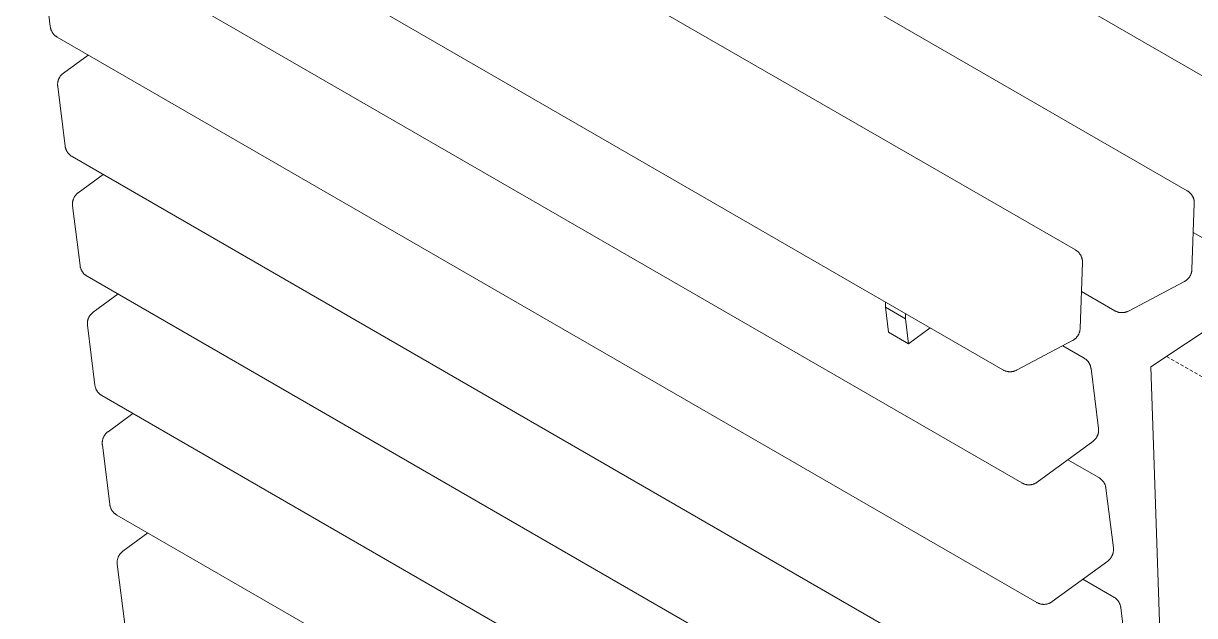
# Model space of a CAD drawing. Header units: millimetres. Extents: x -62 to 2493, y 278 to 1866.
# Drawn here: x 1763.2 to 2177.4, y 1330.4 to 1540 of the extents above; entities that cross this region are included whole.
import ezdxf

# ---------------------------------------------------------------- set-up
doc = ezdxf.new("R2010")
doc.units = ezdxf.units.MM
doc.linetypes.add('HIDDEN', pattern=[1.905, 1.27, -0.635])
doc.layers.add('ZANO_R', color=7, linetype='Continuous', lineweight=0)
doc.layers.add('ZANO_R_przerywana', color=7, linetype='HIDDEN', lineweight=0)

msp = doc.modelspace()

# ---------------------------------------------------------------- linework, layer by layer
at = {"layer": 'ZANO_R'}
for p, q in [((1867.92, 1701.68), (2214.4, 1501.64)), ((1828.36, 1680.77), (2174.84, 1480.73)), ((1788.79, 1659.86), (2135.28, 1459.82)), ((2109.66, 1417.38), (1763.18, 1617.42)), ((2116.35, 1377.35), (1769.87, 1577.4)), ((1772.67, 1538.83), (1770.04, 1559.97)), ((1772.7, 1538.66), (1772.67, 1538.83)), ((1772.73, 1538.49), (1772.7, 1538.66)), ((1772.76, 1538.33), (1772.73, 1538.49)), ((1772.8, 1538.16), (1772.76, 1538.33)), ((1772.85, 1537.99), (1772.8, 1538.16)), ((1772.9, 1537.83), (1772.85, 1537.99)), ((1772.96, 1537.67), (1772.9, 1537.83)), ((1773.02, 1537.51), (1772.96, 1537.67)), ((1773.09, 1537.36), (1773.02, 1537.51)), ((1773.17, 1537.2), (1773.09, 1537.36)), ((1773.25, 1537.05), (1773.17, 1537.2)), ((1773.33, 1536.9), (1773.25, 1537.05)), ((1773.42, 1536.76), (1773.33, 1536.9)), ((1773.52, 1536.61), (1773.42, 1536.76)), ((1773.61, 1536.47), (1773.52, 1536.61)), ((1773.72, 1536.34), (1773.61, 1536.47)), ((1773.83, 1536.21), (1773.72, 1536.34)), ((1773.94, 1536.08), (1773.83, 1536.21)), ((1774.06, 1535.95), (1773.94, 1536.08)), ((1774.18, 1535.83), (1774.06, 1535.95)), ((1774.3, 1535.72), (1774.18, 1535.83)), ((1774.43, 1535.61), (1774.3, 1535.72)), ((1774.57, 1535.5), (1774.43, 1535.61)), ((1774.7, 1535.4), (1774.57, 1535.5)), ((1774.84, 1535.3), (1774.7, 1535.4)), ((1774.99, 1535.21), (1774.84, 1535.3)), ((1775.13, 1535.12), (1774.99, 1535.21)), ((2121.62, 1335.08), (1775.13, 1535.12)), ((1777.31, 1522.34), (1786.11, 1528.78)), ((1775.64, 1520.21), (1775.71, 1520.37)), ((1775.71, 1520.37), (1775.78, 1520.52)), ((1775.78, 1520.52), (1775.86, 1520.68)), ((1775.86, 1520.68), (1775.95, 1520.83)), ((1775.95, 1520.83), (1776.04, 1520.97)), ((1776.04, 1520.97), (1776.13, 1521.12)), ((1776.13, 1521.12), (1776.23, 1521.26)), ((1776.23, 1521.26), (1776.33, 1521.39)), ((1776.33, 1521.39), (1776.44, 1521.53)), ((1776.44, 1521.53), (1776.55, 1521.66)), ((1776.55, 1521.66), (1776.67, 1521.78)), ((1776.67, 1521.78), (1776.79, 1521.9)), ((1776.79, 1521.9), (1776.91, 1522.02)), ((1776.91, 1522.02), (1777.04, 1522.13)), ((1777.04, 1522.13), (1777.18, 1522.24)), ((1777.18, 1522.24), (1777.31, 1522.34)), ((1775.27, 1518.55), (1775.28, 1518.72)), ((1775.27, 1518.38), (1775.27, 1518.55)), ((1775.27, 1518.2), (1775.27, 1518.38)), ((1775.28, 1518.03), (1775.27, 1518.2)), ((1775.28, 1518.72), (1775.3, 1518.89)), ((1775.29, 1517.86), (1775.28, 1518.03)), ((1775.31, 1517.69), (1775.29, 1517.86)), ((1775.3, 1518.89), (1775.32, 1519.06)), ((1777.94, 1496.55), (1775.31, 1517.69)), ((1775.32, 1519.06), (1775.35, 1519.23)), ((1775.35, 1519.23), (1775.39, 1519.39)), ((1775.39, 1519.39), (1775.43, 1519.56)), ((1775.43, 1519.56), (1775.47, 1519.73)), ((1775.47, 1519.73), (1775.52, 1519.89)), ((1775.52, 1519.89), (1775.58, 1520.05)), ((1775.58, 1520.05), (1775.64, 1520.21)), ((1777.96, 1496.38), (1777.94, 1496.55)), ((1777.99, 1496.21), (1777.96, 1496.38)), ((1778.03, 1496.05), (1777.99, 1496.21)), ((1778.07, 1495.88), (1778.03, 1496.05)), ((1778.12, 1495.72), (1778.07, 1495.88)), ((1778.17, 1495.55), (1778.12, 1495.72)), ((1778.23, 1495.39), (1778.17, 1495.55)), ((1778.29, 1495.24), (1778.23, 1495.39)), ((1778.36, 1495.08), (1778.29, 1495.24)), ((1778.43, 1494.92), (1778.36, 1495.08)), ((1778.51, 1494.77), (1778.43, 1494.92)), ((1778.6, 1494.62), (1778.51, 1494.77)), ((1778.69, 1494.48), (1778.6, 1494.62)), ((1778.78, 1494.34), (1778.69, 1494.48)), ((1778.88, 1494.2), (1778.78, 1494.34)), ((1778.98, 1494.06), (1778.88, 1494.2)), ((1779.09, 1493.93), (1778.98, 1494.06)), ((1779.21, 1493.8), (1779.09, 1493.93)), ((1779.32, 1493.68), (1779.21, 1493.8)), ((1779.45, 1493.56), (1779.32, 1493.68)), ((1779.57, 1493.44), (1779.45, 1493.56)), ((1779.7, 1493.33), (1779.57, 1493.44)), ((1779.83, 1493.22), (1779.7, 1493.33)), ((1779.97, 1493.12), (1779.83, 1493.22)), ((1780.11, 1493.02), (1779.97, 1493.12)), ((1780.25, 1492.93), (1780.11, 1493.02)), ((1780.4, 1492.84), (1780.25, 1492.93)), ((2126.88, 1292.8), (1780.4, 1492.84)), ((1782.58, 1480.07), (1791.37, 1486.51)), ((2263.45, 1485.95), (2161.99, 1418.48)), ((1781.4, 1478.84), (1781.49, 1478.98)), ((1781.49, 1478.98), (1781.6, 1479.12)), ((1781.6, 1479.12), (1781.71, 1479.25)), ((1781.71, 1479.25), (1781.82, 1479.38)), ((1781.82, 1479.38), (1781.93, 1479.5)), ((1781.93, 1479.5), (1782.06, 1479.62)), ((1782.06, 1479.62), (1782.18, 1479.74)), ((1782.18, 1479.74), (1782.31, 1479.85)), ((1782.31, 1479.85), (1782.44, 1479.96)), ((1782.44, 1479.96), (1782.58, 1480.07)), ((2174.84, 1480.73), (2174.98, 1480.64)), ((2174.98, 1480.64), (2175.13, 1480.55)), ((2175.13, 1480.55), (2175.26, 1480.45)), ((2175.26, 1480.45), (2175.4, 1480.35)), ((2175.4, 1480.35), (2175.53, 1480.24)), ((2175.53, 1480.24), (2175.66, 1480.13)), ((2175.66, 1480.13), (2175.79, 1480.02)), ((2175.79, 1480.02), (2175.91, 1479.9)), ((2175.91, 1479.9), (2176.02, 1479.78)), ((2176.02, 1479.78), (2176.13, 1479.65)), ((2176.13, 1479.65), (2176.24, 1479.52)), ((2176.24, 1479.52), (2176.35, 1479.39)), ((2176.35, 1479.39), (2176.44, 1479.25)), ((2176.44, 1479.25), (2176.54, 1479.11)), ((2176.54, 1479.11), (2176.63, 1478.96)), ((2176.63, 1478.96), (2176.71, 1478.82)), ((1780.53, 1476.1), (1780.54, 1476.27)), ((1780.53, 1475.93), (1780.53, 1476.1)), ((1780.54, 1475.76), (1780.53, 1475.93)), ((1780.54, 1476.27), (1780.55, 1476.44)), ((1780.55, 1475.58), (1780.54, 1475.76)), ((1780.55, 1476.44), (1780.57, 1476.61)), ((1780.57, 1475.41), (1780.55, 1475.58)), ((1780.57, 1476.61), (1780.59, 1476.78)), ((1783.2, 1454.28), (1780.57, 1475.41)), ((1780.59, 1476.78), (1780.62, 1476.95)), ((1780.62, 1476.95), (1780.65, 1477.12)), ((1780.65, 1477.12), (1780.69, 1477.28)), ((1780.69, 1477.28), (1780.74, 1477.45)), ((1780.74, 1477.45), (1780.79, 1477.61)), ((1780.79, 1477.61), (1780.85, 1477.77)), ((1780.85, 1477.77), (1780.91, 1477.93)), ((1780.91, 1477.93), (1780.98, 1478.09)), ((1780.98, 1478.09), (1781.05, 1478.25)), ((1781.05, 1478.25), (1781.13, 1478.4)), ((1781.13, 1478.4), (1781.21, 1478.55)), ((1781.21, 1478.55), (1781.3, 1478.69)), ((1781.3, 1478.69), (1781.4, 1478.84)), ((2177.34, 1476.22), (2176.5, 1452.89)), ((2176.71, 1478.82), (2176.79, 1478.67)), ((2176.79, 1478.67), (2176.87, 1478.52)), ((2176.87, 1478.52), (2176.94, 1478.36)), ((2176.94, 1478.36), (2177, 1478.21)), ((2177, 1478.21), (2177.06, 1478.05)), ((2177.06, 1478.05), (2177.11, 1477.89)), ((2177.11, 1477.89), (2177.16, 1477.72)), ((2177.16, 1477.72), (2177.2, 1477.56)), ((2177.2, 1477.56), (2177.24, 1477.39)), ((2177.24, 1477.39), (2177.27, 1477.23)), ((2177.27, 1477.23), (2177.29, 1477.06)), ((2177.29, 1477.06), (2177.31, 1476.89)), ((2177.31, 1476.89), (2177.33, 1476.72)), ((2177.33, 1476.72), (2177.34, 1476.56)), ((2177.34, 1476.56), (2177.34, 1476.39)), ((2177.34, 1476.39), (2177.34, 1476.22)), ((2188.78, 1459.2), (2176.97, 1466.02)), ((2135.28, 1459.82), (2135.42, 1459.73)), ((2135.42, 1459.73), (2135.56, 1459.64)), ((2135.56, 1459.64), (2135.7, 1459.54)), ((2135.7, 1459.54), (2135.84, 1459.44)), ((2135.84, 1459.44), (2135.97, 1459.33)), ((2135.97, 1459.33), (2136.1, 1459.22)), ((2136.1, 1459.22), (2136.22, 1459.11)), ((2136.22, 1459.11), (2136.34, 1458.99)), ((2136.34, 1458.99), (2136.46, 1458.87)), ((2136.46, 1458.87), (2136.57, 1458.74)), ((2136.57, 1458.74), (2136.68, 1458.61)), ((2136.68, 1458.61), (2136.78, 1458.48)), ((2136.78, 1458.48), (2136.88, 1458.34)), ((2136.88, 1458.34), (2136.98, 1458.2)), ((2136.98, 1458.2), (2137.07, 1458.05)), ((1783.23, 1454.11), (1783.2, 1454.28)), ((1783.26, 1453.94), (1783.23, 1454.11)), ((2137.77, 1455.31), (2136.94, 1431.98)), ((2137.07, 1458.05), (2137.15, 1457.91)), ((2137.15, 1457.91), (2137.23, 1457.76)), ((2137.23, 1457.76), (2137.3, 1457.61)), ((2137.3, 1457.61), (2137.37, 1457.45)), ((2137.37, 1457.45), (2137.44, 1457.29)), ((2137.44, 1457.29), (2137.5, 1457.14)), ((2137.5, 1457.14), (2137.55, 1456.98)), ((2137.55, 1456.98), (2137.6, 1456.81)), ((2137.6, 1456.81), (2137.64, 1456.65)), ((2137.64, 1456.65), (2137.68, 1456.48)), ((2137.68, 1456.48), (2137.71, 1456.32)), ((2137.71, 1456.32), (2137.73, 1456.15)), ((2137.73, 1456.15), (2137.75, 1455.98)), ((2137.75, 1455.98), (2137.77, 1455.81)), ((2137.77, 1455.81), (2137.77, 1455.64)), ((2137.77, 1455.64), (2137.78, 1455.48)), ((2137.78, 1455.48), (2137.77, 1455.31)), ((1783.29, 1453.77), (1783.26, 1453.94)), ((1783.34, 1453.6), (1783.29, 1453.77)), ((1783.38, 1453.44), (1783.34, 1453.6)), ((1783.43, 1453.28), (1783.38, 1453.44)), ((1783.49, 1453.12), (1783.43, 1453.28)), ((1783.56, 1452.96), (1783.49, 1453.12)), ((1783.62, 1452.8), (1783.56, 1452.96)), ((1783.7, 1452.65), (1783.62, 1452.8)), ((1783.78, 1452.5), (1783.7, 1452.65)), ((1783.86, 1452.35), (1783.78, 1452.5)), ((1783.95, 1452.2), (1783.86, 1452.35)), ((1784.05, 1452.06), (1783.95, 1452.2)), ((1784.15, 1451.92), (1784.05, 1452.06)), ((1784.25, 1451.78), (1784.15, 1451.92)), ((1784.36, 1451.65), (1784.25, 1451.78)), ((1784.47, 1451.52), (1784.36, 1451.65)), ((1784.59, 1451.4), (1784.47, 1451.52)), ((1784.71, 1451.28), (1784.59, 1451.4)), ((1784.84, 1451.16), (1784.71, 1451.28)), ((1784.97, 1451.05), (1784.84, 1451.16)), ((1785.1, 1450.94), (1784.97, 1451.05)), ((1785.24, 1450.84), (1785.1, 1450.94)), ((1785.38, 1450.74), (1785.24, 1450.84)), ((1785.52, 1450.65), (1785.38, 1450.74)), ((1785.67, 1450.56), (1785.52, 1450.65)), ((2132.15, 1250.52), (1785.67, 1450.56)), ((2175.39, 1449.93), (2175.29, 1449.8)), ((2175.5, 1450.07), (2175.39, 1449.93)), ((2175.6, 1450.2), (2175.5, 1450.07)), ((2175.69, 1450.34), (2175.6, 1450.2)), ((2175.78, 1450.49), (2175.69, 1450.34)), ((2175.87, 1450.63), (2175.78, 1450.49)), ((2175.95, 1450.78), (2175.87, 1450.63)), ((2176.02, 1450.93), (2175.95, 1450.78)), ((2176.09, 1451.09), (2176.02, 1450.93)), ((2176.16, 1451.24), (2176.09, 1451.09)), ((2176.22, 1451.4), (2176.16, 1451.24)), ((2176.27, 1451.56), (2176.22, 1451.4)), ((2176.32, 1451.73), (2176.27, 1451.56)), ((2176.36, 1451.89), (2176.32, 1451.73)), ((2176.4, 1452.05), (2176.36, 1451.89)), ((2176.43, 1452.22), (2176.4, 1452.05)), ((2176.46, 1452.39), (2176.43, 1452.22)), ((2176.48, 1452.56), (2176.46, 1452.39)), ((2176.49, 1452.72), (2176.48, 1452.56)), ((2176.5, 1452.89), (2176.49, 1452.72)), ((2173.84, 1448.65), (2154.06, 1438.2)), ((2173.99, 1448.73), (2173.84, 1448.65)), ((2174.13, 1448.82), (2173.99, 1448.73)), ((2174.27, 1448.91), (2174.13, 1448.82)), ((2174.41, 1449.01), (2174.27, 1448.91)), ((2174.55, 1449.11), (2174.41, 1449.01)), ((2174.68, 1449.21), (2174.55, 1449.11)), ((2174.81, 1449.32), (2174.68, 1449.21)), ((2174.94, 1449.44), (2174.81, 1449.32)), ((2175.06, 1449.56), (2174.94, 1449.44)), ((2175.17, 1449.68), (2175.06, 1449.56)), ((2175.29, 1449.8), (2175.17, 1449.68)), ((1787.85, 1437.79), (1796.64, 1444.23)), ((2149.22, 1438.29), (2137.41, 1445.11)), ((1787.32, 1437.35), (1787.45, 1437.46)), ((1787.45, 1437.46), (1787.58, 1437.58)), ((1787.58, 1437.58), (1787.71, 1437.68)), ((1787.71, 1437.68), (1787.85, 1437.79)), ((2068.07, 1439.53), (2068.13, 1441.35)), ((2068.07, 1439.53), (2075.14, 1435.45)), ((2069.12, 1430.69), (2068.07, 1439.53)), ((2149.37, 1438.2), (2149.22, 1438.29)), ((2149.53, 1438.12), (2149.37, 1438.2)), ((2149.69, 1438.05), (2149.53, 1438.12)), ((2149.85, 1437.98), (2149.69, 1438.05)), ((2150.01, 1437.92), (2149.85, 1437.98)), ((2150.17, 1437.86), (2150.01, 1437.92)), ((2150.34, 1437.81), (2150.17, 1437.86)), ((2150.51, 1437.77), (2150.34, 1437.81)), ((2150.68, 1437.73), (2150.51, 1437.77)), ((2150.85, 1437.69), (2150.68, 1437.73)), ((2151.02, 1437.67), (2150.85, 1437.69)), ((2151.19, 1437.64), (2151.02, 1437.67)), ((2151.37, 1437.63), (2151.19, 1437.64)), ((2151.54, 1437.62), (2151.37, 1437.63)), ((2151.71, 1437.62), (2151.54, 1437.62)), ((2151.89, 1437.62), (2151.71, 1437.62)), ((2152.06, 1437.63), (2151.89, 1437.62)), ((2152.24, 1437.64), (2152.06, 1437.63)), ((2152.41, 1437.66), (2152.24, 1437.64)), ((2152.58, 1437.69), (2152.41, 1437.66)), ((2152.75, 1437.72), (2152.58, 1437.69)), ((2152.92, 1437.76), (2152.75, 1437.72)), ((2153.09, 1437.81), (2152.92, 1437.76)), ((2153.26, 1437.86), (2153.09, 1437.81)), ((2153.42, 1437.91), (2153.26, 1437.86)), ((2153.58, 1437.98), (2153.42, 1437.91)), ((2153.74, 1438.04), (2153.58, 1437.98)), ((2153.9, 1438.12), (2153.74, 1438.04)), ((2154.06, 1438.2), (2153.9, 1438.12)), ((1785.8, 1433.99), (1785.82, 1434.16)), ((1785.8, 1433.82), (1785.8, 1433.99)), ((1785.8, 1433.65), (1785.8, 1433.82)), ((1785.81, 1433.48), (1785.8, 1433.65)), ((1785.82, 1433.31), (1785.81, 1433.48)), ((1785.82, 1434.16), (1785.83, 1434.33)), ((1785.83, 1434.33), (1785.86, 1434.5)), ((1785.86, 1434.5), (1785.88, 1434.67)), ((1785.88, 1434.67), (1785.92, 1434.84)), ((1785.92, 1434.84), (1785.96, 1435.01)), ((1785.96, 1435.01), (1786, 1435.17)), ((1786, 1435.17), (1786.06, 1435.34)), ((1786.06, 1435.34), (1786.11, 1435.5)), ((1786.11, 1435.5), (1786.18, 1435.66)), ((1786.18, 1435.66), (1786.24, 1435.81)), ((1786.24, 1435.81), (1786.32, 1435.97)), ((1786.32, 1435.97), (1786.39, 1436.12)), ((1786.39, 1436.12), (1786.48, 1436.27)), ((1786.48, 1436.27), (1786.57, 1436.42)), ((1786.57, 1436.42), (1786.66, 1436.56)), ((1786.66, 1436.56), (1786.76, 1436.7)), ((1786.76, 1436.7), (1786.86, 1436.84)), ((1786.86, 1436.84), (1786.97, 1436.97)), ((1786.97, 1436.97), (1787.08, 1437.1)), ((1787.08, 1437.1), (1787.2, 1437.23)), ((1787.2, 1437.23), (1787.32, 1437.35)), ((2075.14, 1435.45), (2075.2, 1437.27)), ((2076.2, 1426.61), (2075.14, 1435.45)), ((1785.84, 1433.14), (1785.82, 1433.31)), ((1788.47, 1412), (1785.84, 1433.14)), ((2069.12, 1430.69), (2076.2, 1426.61)), ((2083.89, 1432.25), (2076.2, 1426.61)), ((2136.04, 1429.29), (2135.94, 1429.16)), ((2136.13, 1429.43), (2136.04, 1429.29)), ((2136.22, 1429.58), (2136.13, 1429.43)), ((2136.3, 1429.72), (2136.22, 1429.58)), ((2136.38, 1429.87), (2136.3, 1429.72)), ((2136.46, 1430.02), (2136.38, 1429.87)), ((2136.53, 1430.18), (2136.46, 1430.02)), ((2136.59, 1430.33), (2136.53, 1430.18)), ((2136.65, 1430.49), (2136.59, 1430.33)), ((2136.71, 1430.65), (2136.65, 1430.49)), ((2136.76, 1430.81), (2136.71, 1430.65)), ((2136.8, 1430.98), (2136.76, 1430.81)), ((2136.84, 1431.14), (2136.8, 1430.98)), ((2136.87, 1431.31), (2136.84, 1431.14)), ((2136.89, 1431.48), (2136.87, 1431.31)), ((2136.91, 1431.64), (2136.89, 1431.48)), ((2136.93, 1431.81), (2136.91, 1431.64)), ((2136.94, 1431.98), (2136.93, 1431.81)), ((2134.28, 1427.74), (2114.5, 1417.29)), ((2130.78, 1425.89), (2138.34, 1421.52)), ((2134.42, 1427.82), (2134.28, 1427.74)), ((2134.57, 1427.91), (2134.42, 1427.82)), ((2134.71, 1428), (2134.57, 1427.91)), ((2134.85, 1428.1), (2134.71, 1428)), ((2134.99, 1428.2), (2134.85, 1428.1)), ((2135.12, 1428.3), (2134.99, 1428.2)), ((2135.25, 1428.41), (2135.12, 1428.3)), ((2135.37, 1428.53), (2135.25, 1428.41)), ((2135.49, 1428.64), (2135.37, 1428.53)), ((2135.61, 1428.77), (2135.49, 1428.64)), ((2135.72, 1428.89), (2135.61, 1428.77)), ((2135.83, 1429.02), (2135.72, 1428.89)), ((2135.94, 1429.16), (2135.83, 1429.02)), ((2138.34, 1421.52), (2138.49, 1421.43)), ((2138.49, 1421.43), (2138.63, 1421.34)), ((2138.63, 1421.34), (2138.77, 1421.24)), ((2138.77, 1421.24), (2138.91, 1421.14)), ((2138.91, 1421.14), (2139.04, 1421.03)), ((2139.04, 1421.03), (2139.17, 1420.92)), ((2139.17, 1420.92), (2139.3, 1420.81)), ((2109.81, 1417.29), (2109.66, 1417.38)), ((2109.97, 1417.21), (2109.81, 1417.29)), ((2110.12, 1417.14), (2109.97, 1417.21)), ((2110.28, 1417.07), (2110.12, 1417.14)), ((2110.45, 1417.01), (2110.28, 1417.07)), ((2110.61, 1416.95), (2110.45, 1417.01)), ((2110.78, 1416.9), (2110.61, 1416.95)), ((2110.95, 1416.86), (2110.78, 1416.9)), ((2111.12, 1416.82), (2110.95, 1416.86)), ((2111.29, 1416.78), (2111.12, 1416.82)), ((2111.46, 1416.76), (2111.29, 1416.78)), ((2111.63, 1416.73), (2111.46, 1416.76)), ((2112.85, 1416.75), (2112.67, 1416.73)), ((2113.02, 1416.78), (2112.85, 1416.75)), ((2113.19, 1416.81), (2113.02, 1416.78)), ((2113.36, 1416.85), (2113.19, 1416.81)), ((2113.53, 1416.9), (2113.36, 1416.85)), ((2113.69, 1416.95), (2113.53, 1416.9)), ((2113.86, 1417), (2113.69, 1416.95)), ((2114.02, 1417.07), (2113.86, 1417)), ((2114.18, 1417.13), (2114.02, 1417.07)), ((2114.34, 1417.21), (2114.18, 1417.13)), ((2114.5, 1417.29), (2114.34, 1417.21)), ((2139.3, 1420.81), (2139.42, 1420.69)), ((2139.42, 1420.69), (2139.54, 1420.56)), ((2139.54, 1420.56), (2139.65, 1420.43)), ((2139.65, 1420.43), (2139.76, 1420.3)), ((2139.76, 1420.3), (2139.86, 1420.17)), ((2139.86, 1420.17), (2139.96, 1420.03)), ((2139.96, 1420.03), (2140.05, 1419.88)), ((2140.05, 1419.88), (2140.14, 1419.74)), ((2140.14, 1419.74), (2140.23, 1419.59)), ((2140.23, 1419.59), (2140.31, 1419.44)), ((2140.31, 1419.44), (2140.38, 1419.28)), ((2140.38, 1419.28), (2140.45, 1419.13)), ((2140.45, 1419.13), (2140.51, 1418.97)), ((2140.51, 1418.97), (2140.57, 1418.81)), ((2140.57, 1418.81), (2140.63, 1418.65)), ((2140.63, 1418.65), (2140.67, 1418.48)), ((2140.67, 1418.48), (2140.71, 1418.32)), ((2140.71, 1418.32), (2140.75, 1418.15)), ((2140.75, 1418.15), (2140.78, 1417.98)), ((2140.78, 1417.98), (2140.8, 1417.81)), ((2140.8, 1417.81), (2143.44, 1396.67)), ((2161.99, 1418.48), (2169.04, 1210.28)), ((2111.8, 1416.72), (2111.63, 1416.73)), ((2111.98, 1416.71), (2111.8, 1416.72)), ((2112.15, 1416.71), (2111.98, 1416.71)), ((2112.33, 1416.71), (2112.15, 1416.71)), ((2112.5, 1416.72), (2112.33, 1416.71)), ((2112.67, 1416.73), (2112.5, 1416.72)), ((1788.49, 1411.83), (1788.47, 1412)), ((1788.52, 1411.66), (1788.49, 1411.83)), ((1788.56, 1411.49), (1788.52, 1411.66)), ((1788.6, 1411.33), (1788.56, 1411.49)), ((1788.65, 1411.16), (1788.6, 1411.33)), ((1788.7, 1411), (1788.65, 1411.16)), ((1788.76, 1410.84), (1788.7, 1411)), ((1788.82, 1410.68), (1788.76, 1410.84)), ((1788.89, 1410.52), (1788.82, 1410.68)), ((1788.96, 1410.37), (1788.89, 1410.52)), ((1789.04, 1410.22), (1788.96, 1410.37)), ((1789.13, 1410.07), (1789.04, 1410.22)), ((1789.22, 1409.92), (1789.13, 1410.07)), ((1789.31, 1409.78), (1789.22, 1409.92)), ((1789.41, 1409.64), (1789.31, 1409.78)), ((1789.52, 1409.51), (1789.41, 1409.64)), ((1789.62, 1409.37), (1789.52, 1409.51)), ((1789.74, 1409.25), (1789.62, 1409.37)), ((1789.86, 1409.12), (1789.74, 1409.25)), ((1789.98, 1409), (1789.86, 1409.12)), ((1790.1, 1408.89), (1789.98, 1409)), ((1790.23, 1408.77), (1790.1, 1408.89)), ((1790.36, 1408.67), (1790.23, 1408.77)), ((1790.5, 1408.56), (1790.36, 1408.67)), ((1790.64, 1408.47), (1790.5, 1408.56)), ((1790.79, 1408.37), (1790.64, 1408.47)), ((1790.93, 1408.29), (1790.79, 1408.37)), ((2137.41, 1208.24), (1790.93, 1408.29)), ((1793.11, 1395.51), (1801.9, 1401.95)), ((2143.44, 1396.67), (2143.45, 1396.5)), ((2143.45, 1396.5), (2143.47, 1396.33)), ((2143.47, 1396.33), (2143.47, 1396.16)), ((2143.47, 1396.16), (2143.47, 1395.99)), ((1791.08, 1391.89), (1791.1, 1392.06)), ((1791.1, 1392.06), (1791.12, 1392.23)), ((1791.12, 1392.23), (1791.15, 1392.39)), ((1791.15, 1392.39), (1791.18, 1392.56)), ((1791.18, 1392.56), (1791.22, 1392.73)), ((1791.22, 1392.73), (1791.27, 1392.89)), ((1791.27, 1392.89), (1791.32, 1393.06)), ((1791.32, 1393.06), (1791.38, 1393.22)), ((1791.38, 1393.22), (1791.44, 1393.38)), ((1791.44, 1393.38), (1791.51, 1393.54)), ((1791.51, 1393.54), (1791.58, 1393.69)), ((1791.58, 1393.69), (1791.66, 1393.84)), ((1791.66, 1393.84), (1791.74, 1393.99)), ((1791.74, 1393.99), (1791.83, 1394.14)), ((1791.83, 1394.14), (1791.93, 1394.28)), ((1791.93, 1394.28), (1792.03, 1394.42)), ((1792.03, 1394.42), (1792.13, 1394.56)), ((1792.13, 1394.56), (1792.24, 1394.69)), ((1792.24, 1394.69), (1792.35, 1394.82)), ((1792.35, 1394.82), (1792.47, 1394.95)), ((1792.47, 1394.95), (1792.59, 1395.07)), ((1792.59, 1395.07), (1792.71, 1395.19)), ((1792.71, 1395.19), (1792.84, 1395.3)), ((1792.84, 1395.3), (1792.97, 1395.41)), ((1792.97, 1395.41), (1793.11, 1395.51)), ((2141.43, 1392.02), (2121.81, 1377.65)), ((2141.56, 1392.12), (2141.43, 1392.02)), ((2141.7, 1392.23), (2141.56, 1392.12)), ((2141.83, 1392.34), (2141.7, 1392.23)), ((2141.95, 1392.46), (2141.83, 1392.34)), ((2142.07, 1392.58), (2141.95, 1392.46)), ((2142.19, 1392.71), (2142.07, 1392.58)), ((2142.3, 1392.84), (2142.19, 1392.71)), ((2142.41, 1392.97), (2142.3, 1392.84)), ((2142.51, 1393.11), (2142.41, 1392.97)), ((2142.61, 1393.25), (2142.51, 1393.11)), ((2142.71, 1393.39), (2142.61, 1393.25)), ((2142.79, 1393.54), (2142.71, 1393.39)), ((2142.88, 1393.69), (2142.79, 1393.54)), ((2142.96, 1393.84), (2142.88, 1393.69)), ((2143.03, 1393.99), (2142.96, 1393.84)), ((2143.1, 1394.15), (2143.03, 1393.99)), ((2143.16, 1394.31), (2143.1, 1394.15)), ((2143.22, 1394.47), (2143.16, 1394.31)), ((2143.27, 1394.64), (2143.22, 1394.47)), ((2143.31, 1394.8), (2143.27, 1394.64)), ((2143.35, 1394.97), (2143.31, 1394.8)), ((2143.39, 1395.14), (2143.35, 1394.97)), ((2143.42, 1395.3), (2143.39, 1395.14)), ((2143.44, 1395.47), (2143.42, 1395.3)), ((2143.46, 1395.65), (2143.44, 1395.47)), ((2143.47, 1395.82), (2143.46, 1395.65)), ((2143.47, 1395.99), (2143.47, 1395.82)), ((1791.07, 1391.71), (1791.08, 1391.89)), ((1791.07, 1391.54), (1791.07, 1391.71)), ((1791.07, 1391.37), (1791.07, 1391.54)), ((1791.07, 1391.2), (1791.07, 1391.37)), ((1791.08, 1391.03), (1791.07, 1391.2)), ((1791.1, 1390.86), (1791.08, 1391.03)), ((1793.74, 1369.72), (1791.1, 1390.86)), ((2132.63, 1385.58), (2143.61, 1379.24)), ((2116.5, 1377.27), (2116.35, 1377.35)), ((2116.65, 1377.19), (2116.5, 1377.27)), ((2116.8, 1377.12), (2116.65, 1377.19)), ((2116.96, 1377.05), (2116.8, 1377.12)), ((2117.12, 1376.99), (2116.96, 1377.05)), ((2117.28, 1376.94), (2117.12, 1376.99)), ((2117.44, 1376.89), (2117.28, 1376.94)), ((2117.61, 1376.84), (2117.44, 1376.89)), ((2117.77, 1376.8), (2117.61, 1376.84)), ((2117.94, 1376.77), (2117.77, 1376.8)), ((2118.11, 1376.74), (2117.94, 1376.77)), ((2118.27, 1376.72), (2118.11, 1376.74)), ((2118.44, 1376.7), (2118.27, 1376.72)), ((2118.61, 1376.69), (2118.44, 1376.7)), ((2118.78, 1376.68), (2118.61, 1376.69)), ((2118.95, 1376.68), (2118.78, 1376.68)), ((2119.12, 1376.69), (2118.95, 1376.68)), ((2119.29, 1376.7), (2119.12, 1376.69)), ((2119.46, 1376.72), (2119.29, 1376.7)), ((2119.63, 1376.74), (2119.46, 1376.72)), ((2119.8, 1376.77), (2119.63, 1376.74)), ((2119.96, 1376.81), (2119.8, 1376.77)), ((2120.13, 1376.85), (2119.96, 1376.81)), ((2120.29, 1376.9), (2120.13, 1376.85)), ((2120.45, 1376.95), (2120.29, 1376.9)), ((2120.61, 1377), (2120.45, 1376.95)), ((2120.77, 1377.07), (2120.61, 1377)), ((2120.93, 1377.14), (2120.77, 1377.07)), ((2121.08, 1377.21), (2120.93, 1377.14)), ((2121.23, 1377.29), (2121.08, 1377.21)), ((2121.38, 1377.37), (2121.23, 1377.29)), ((2121.52, 1377.46), (2121.38, 1377.37)), ((2121.67, 1377.55), (2121.52, 1377.46)), ((2121.81, 1377.65), (2121.67, 1377.55)), ((2143.61, 1379.24), (2143.75, 1379.16)), ((2143.75, 1379.16), (2143.9, 1379.06)), ((2143.9, 1379.06), (2144.04, 1378.97)), ((2144.04, 1378.97), (2144.17, 1378.86)), ((2144.17, 1378.86), (2144.31, 1378.76)), ((2144.31, 1378.76), (2144.44, 1378.64)), ((2144.44, 1378.64), (2144.56, 1378.53)), ((2144.56, 1378.53), (2144.68, 1378.41)), ((2144.68, 1378.41), (2144.8, 1378.28)), ((2144.8, 1378.28), (2144.91, 1378.16)), ((2144.91, 1378.16), (2145.02, 1378.02)), ((2145.02, 1378.02), (2145.13, 1377.89)), ((2145.13, 1377.89), (2145.23, 1377.75)), ((2145.23, 1377.75), (2145.32, 1377.61)), ((2145.32, 1377.61), (2145.41, 1377.46)), ((2145.41, 1377.46), (2145.49, 1377.31)), ((2145.49, 1377.31), (2145.57, 1377.16)), ((2145.57, 1377.16), (2145.65, 1377.01)), ((2145.65, 1377.01), (2145.72, 1376.85)), ((2145.72, 1376.85), (2145.78, 1376.69)), ((2145.78, 1376.69), (2145.84, 1376.53)), ((2145.84, 1376.53), (2145.89, 1376.37)), ((2145.89, 1376.37), (2145.94, 1376.2)), ((2145.94, 1376.2), (2145.98, 1376.04)), ((2145.98, 1376.04), (2146.01, 1375.87)), ((2146.01, 1375.87), (2146.04, 1375.7)), ((2146.04, 1375.7), (2146.07, 1375.53)), ((2146.07, 1375.53), (2148.7, 1354.39)), ((1793.76, 1369.55), (1793.74, 1369.72)), ((1793.79, 1369.38), (1793.76, 1369.55)), ((1793.83, 1369.22), (1793.79, 1369.38)), ((1793.87, 1369.05), (1793.83, 1369.22)), ((1793.91, 1368.88), (1793.87, 1369.05)), ((1793.97, 1368.72), (1793.91, 1368.88)), ((1794.02, 1368.56), (1793.97, 1368.72)), ((1794.09, 1368.4), (1794.02, 1368.56)), ((1794.16, 1368.25), (1794.09, 1368.4)), ((1794.23, 1368.09), (1794.16, 1368.25)), ((1794.31, 1367.94), (1794.23, 1368.09)), ((1794.39, 1367.79), (1794.31, 1367.94)), ((1794.48, 1367.65), (1794.39, 1367.79)), ((1794.58, 1367.5), (1794.48, 1367.65)), ((1794.68, 1367.36), (1794.58, 1367.5)), ((1794.78, 1367.23), (1794.68, 1367.36)), ((1794.89, 1367.1), (1794.78, 1367.23)), ((1795, 1366.97), (1794.89, 1367.1)), ((1795.12, 1366.84), (1795, 1366.97)), ((1795.24, 1366.72), (1795.12, 1366.84)), ((1795.37, 1366.61), (1795.24, 1366.72)), ((1795.5, 1366.5), (1795.37, 1366.61)), ((1795.63, 1366.39), (1795.5, 1366.5)), ((1795.77, 1366.29), (1795.63, 1366.39)), ((1795.91, 1366.19), (1795.77, 1366.29)), ((1796.05, 1366.1), (1795.91, 1366.19)), ((1796.2, 1366.01), (1796.05, 1366.1)), ((2142.68, 1165.97), (1796.2, 1366.01)), ((1798.38, 1353.23), (1807.17, 1359.67)), ((1796.49, 1350.45), (1796.54, 1350.62)), ((1796.54, 1350.62), (1796.59, 1350.78)), ((1796.59, 1350.78), (1796.64, 1350.94)), ((1796.64, 1350.94), (1796.71, 1351.1)), ((1796.71, 1351.1), (1796.77, 1351.26)), ((1796.77, 1351.26), (1796.85, 1351.41)), ((1796.85, 1351.41), (1796.93, 1351.57)), ((1796.93, 1351.57), (1797.01, 1351.72)), ((1797.01, 1351.72), (1797.1, 1351.86)), ((1797.1, 1351.86), (1797.19, 1352.01)), ((1797.19, 1352.01), (1797.29, 1352.15)), ((1797.29, 1352.15), (1797.39, 1352.28)), ((1797.39, 1352.28), (1797.5, 1352.42)), ((1797.5, 1352.42), (1797.62, 1352.55)), ((1797.62, 1352.55), (1797.73, 1352.67)), ((1797.73, 1352.67), (1797.85, 1352.79)), ((1797.85, 1352.79), (1797.98, 1352.91)), ((1797.98, 1352.91), (1798.11, 1353.02)), ((1798.11, 1353.02), (1798.24, 1353.13)), ((1798.24, 1353.13), (1798.38, 1353.23)), ((2147.57, 1350.56), (2147.46, 1350.43)), ((2147.68, 1350.69), (2147.57, 1350.56)), ((2147.78, 1350.83), (2147.68, 1350.69)), ((2147.88, 1350.97), (2147.78, 1350.83)), ((2147.97, 1351.11), (2147.88, 1350.97)), ((2148.06, 1351.26), (2147.97, 1351.11)), ((2148.14, 1351.41), (2148.06, 1351.26)), ((2148.22, 1351.56), (2148.14, 1351.41)), ((2148.3, 1351.72), (2148.22, 1351.56)), ((2148.36, 1351.87), (2148.3, 1351.72)), ((2148.43, 1352.03), (2148.36, 1351.87)), ((2148.48, 1352.2), (2148.43, 1352.03)), ((2148.53, 1352.36), (2148.48, 1352.2)), ((2148.58, 1352.52), (2148.53, 1352.36)), ((2148.62, 1352.69), (2148.58, 1352.52)), ((2148.66, 1352.86), (2148.62, 1352.69)), ((2148.68, 1353.03), (2148.66, 1352.86)), ((2148.71, 1353.2), (2148.68, 1353.03)), ((2148.7, 1354.39), (2148.72, 1354.22)), ((2148.72, 1353.37), (2148.71, 1353.2)), ((2148.72, 1354.22), (2148.73, 1354.05)), ((2148.73, 1353.54), (2148.72, 1353.37)), ((2148.73, 1354.05), (2148.74, 1353.88)), ((2148.74, 1353.71), (2148.73, 1353.54)), ((2148.74, 1353.88), (2148.74, 1353.71)), ((1796.33, 1349.27), (1796.34, 1349.44)), ((1796.33, 1349.09), (1796.33, 1349.27)), ((1796.34, 1348.92), (1796.33, 1349.09)), ((1796.34, 1349.44), (1796.35, 1349.61)), ((1796.35, 1348.75), (1796.34, 1348.92)), ((1796.35, 1349.61), (1796.36, 1349.78)), ((1796.37, 1348.58), (1796.35, 1348.75)), ((1796.36, 1349.78), (1796.39, 1349.95)), ((1799, 1327.44), (1796.37, 1348.58)), ((1796.39, 1349.95), (1796.42, 1350.12)), ((1796.42, 1350.12), (1796.45, 1350.28)), ((1796.45, 1350.28), (1796.49, 1350.45)), ((2146.69, 1349.74), (2127.07, 1335.37)), ((2146.83, 1349.85), (2146.69, 1349.74)), ((2146.96, 1349.95), (2146.83, 1349.85)), ((2147.09, 1350.07), (2146.96, 1349.95)), ((2147.22, 1350.18), (2147.09, 1350.07)), ((2147.34, 1350.3), (2147.22, 1350.18)), ((2147.46, 1350.43), (2147.34, 1350.3)), ((2137.9, 1343.3), (2148.87, 1336.97)), ((2121.77, 1334.99), (2121.62, 1335.08)), ((2121.92, 1334.92), (2121.77, 1334.99)), ((2122.07, 1334.84), (2121.92, 1334.92)), ((2122.23, 1334.78), (2122.07, 1334.84)), ((2122.39, 1334.72), (2122.23, 1334.78)), ((2122.55, 1334.66), (2122.39, 1334.72)), ((2122.71, 1334.61), (2122.55, 1334.66)), ((2122.87, 1334.56), (2122.71, 1334.61)), ((2123.04, 1334.52), (2122.87, 1334.56)), ((2123.2, 1334.49), (2123.04, 1334.52)), ((2123.37, 1334.46), (2123.2, 1334.49)), ((2123.54, 1334.44), (2123.37, 1334.46)), ((2123.71, 1334.42), (2123.54, 1334.44)), ((2123.88, 1334.41), (2123.71, 1334.42)), ((2124.05, 1334.41), (2123.88, 1334.41)), ((2124.22, 1334.41), (2124.05, 1334.41)), ((2124.39, 1334.41), (2124.22, 1334.41)), ((2124.56, 1334.43), (2124.39, 1334.41)), ((2124.73, 1334.44), (2124.56, 1334.43)), ((2124.89, 1334.47), (2124.73, 1334.44)), ((2125.06, 1334.5), (2124.89, 1334.47)), ((2125.23, 1334.53), (2125.06, 1334.5)), ((2125.39, 1334.57), (2125.23, 1334.53)), ((2125.56, 1334.62), (2125.39, 1334.57)), ((2125.72, 1334.67), (2125.56, 1334.62)), ((2125.88, 1334.73), (2125.72, 1334.67)), ((2126.04, 1334.79), (2125.88, 1334.73)), ((2126.19, 1334.86), (2126.04, 1334.79)), ((2126.35, 1334.93), (2126.19, 1334.86)), ((2126.5, 1335.01), (2126.35, 1334.93)), ((2126.64, 1335.09), (2126.5, 1335.01)), ((2126.79, 1335.18), (2126.64, 1335.09)), ((2126.93, 1335.27), (2126.79, 1335.18)), ((2127.07, 1335.37), (2126.93, 1335.27)), ((2148.87, 1336.97), (2149.02, 1336.88)), ((2149.02, 1336.88), (2149.16, 1336.79)), ((2149.16, 1336.79), (2149.3, 1336.69)), ((2149.3, 1336.69), (2149.44, 1336.59)), ((2149.44, 1336.59), (2149.57, 1336.48)), ((2149.57, 1336.48), (2149.7, 1336.37)), ((2149.7, 1336.37), (2149.83, 1336.25)), ((2149.83, 1336.25), (2149.95, 1336.13)), ((2149.95, 1336.13), (2150.07, 1336.01)), ((2150.07, 1336.01), (2150.18, 1335.88)), ((2150.18, 1335.88), (2150.29, 1335.75)), ((2150.29, 1335.75), (2150.39, 1335.61)), ((2150.39, 1335.61), (2150.49, 1335.47)), ((2150.49, 1335.47), (2150.59, 1335.33)), ((2150.59, 1335.33), (2150.68, 1335.18)), ((2150.68, 1335.18), (2150.76, 1335.03)), ((2150.76, 1335.03), (2150.84, 1334.88)), ((2150.84, 1334.88), (2150.91, 1334.73)), ((2150.91, 1334.73), (2150.98, 1334.57)), ((2150.98, 1334.57), (2151.05, 1334.41)), ((2151.05, 1334.41), (2151.1, 1334.25)), ((2151.1, 1334.25), (2151.16, 1334.09)), ((2151.16, 1334.09), (2151.2, 1333.93)), ((2151.2, 1333.93), (2151.25, 1333.76)), ((2151.25, 1333.76), (2151.28, 1333.59)), ((2151.28, 1333.59), (2151.31, 1333.42)), ((2151.31, 1333.42), (2151.33, 1333.26)), ((2151.33, 1333.26), (2153.97, 1312.12))]:
    msp.add_line(p, q, dxfattribs=at)
at = {"layer": 'ZANO_R_przerywana'}
msp.add_line((2206.53, 1399.62), (2167.51, 1422.15), dxfattribs=at)

doc.saveas('drawing.dxf')
